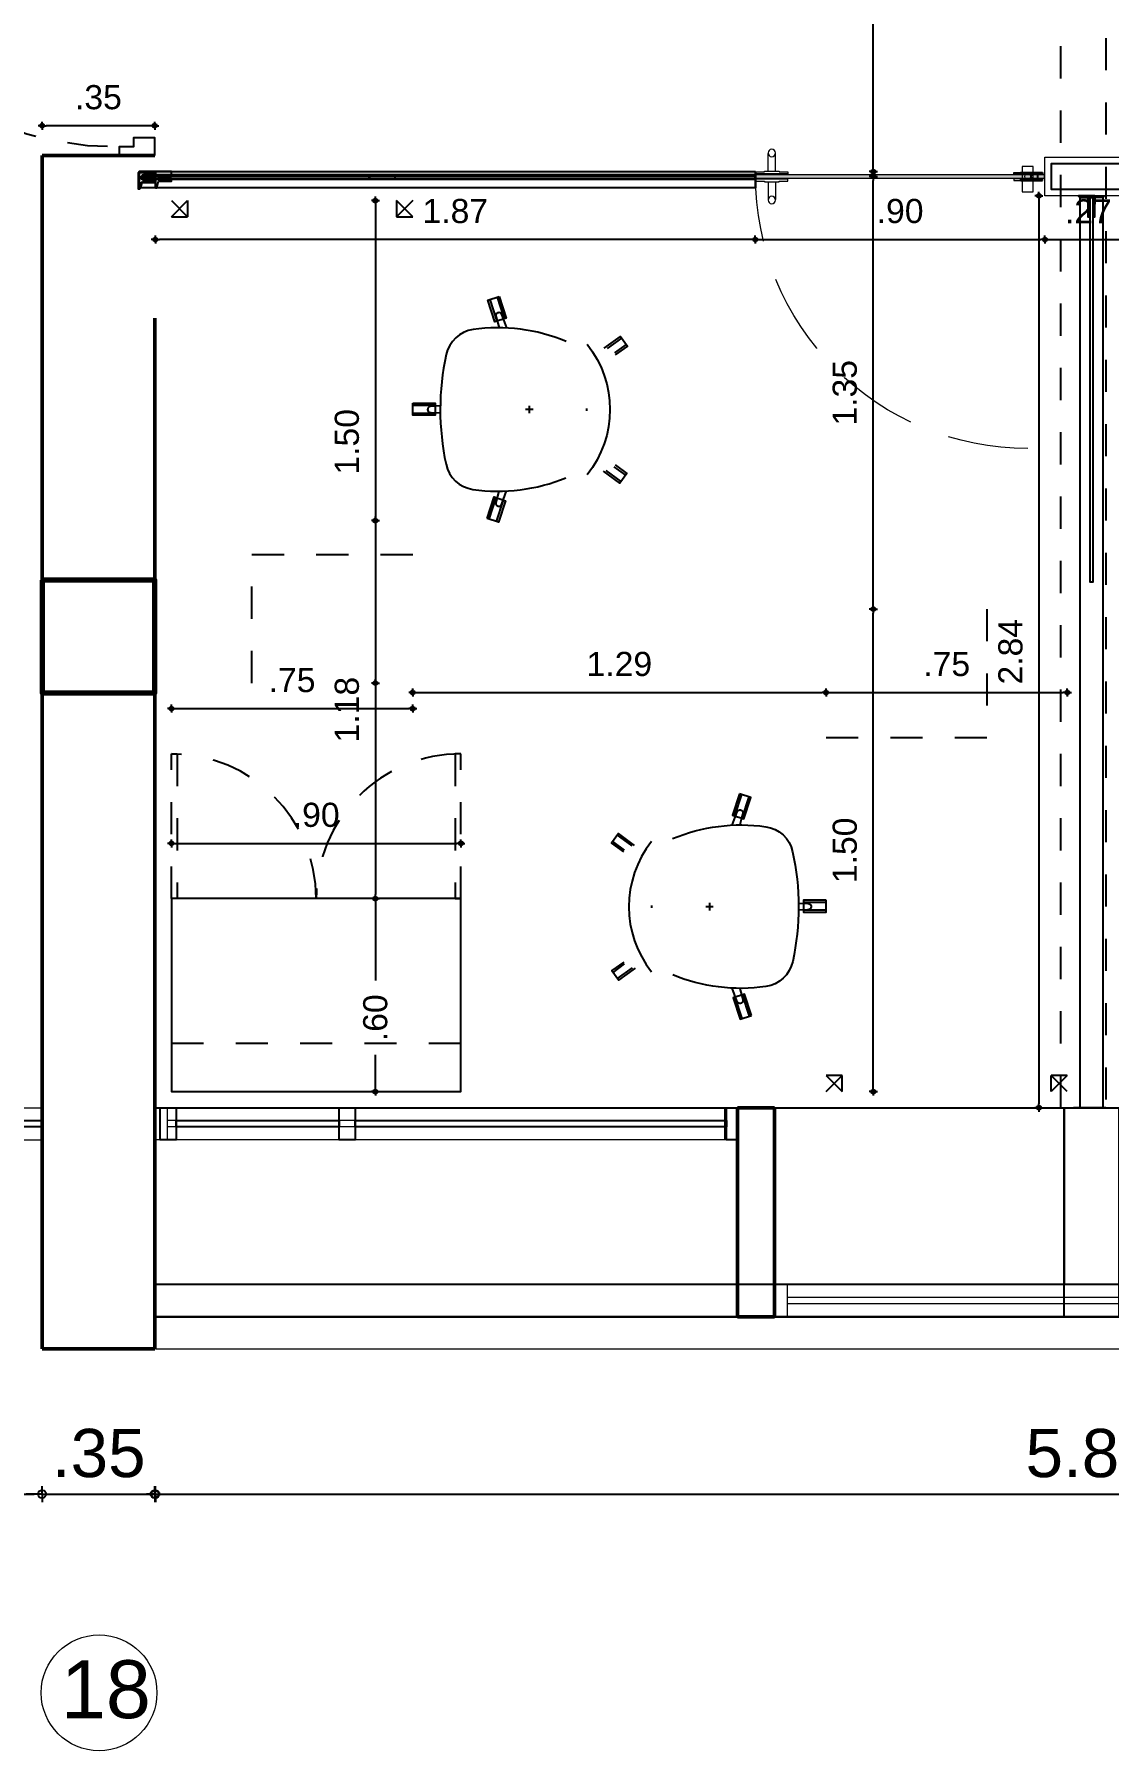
# Model space of a CAD drawing. Header units: millimetres. Extents: x -38 to 179, y -2 to 69.
# Drawn here: x 18.97 to 22.31, y 12.65 to 17.98 of the extents above; entities that cross this region are included whole.
import ezdxf

# ---------------------------------------------------------------- set-up
doc = ezdxf.new("R2010")
doc.units = ezdxf.units.MM
doc.linetypes.add('HIDDEN', pattern=[0.375, 0.25, -0.125])
doc.linetypes.add('HIDDEN2', pattern=[0.1875, 0.125, -0.0625])
doc.layers.get('0').update_dxf_attribs({"color": 255})
for name, color, linetype in [('0.00', 8, 'Continuous'), ('0.05', 6, 'Continuous'), ('A_MOBILIARIO', 6, 'Continuous'), ('D_2o PLANO', 131, 'Continuous'), ('D_4o PLANO', 211, 'Continuous'), ('X_COTAS100', 6, 'Continuous'), ('X_COTAS50', 6, 'Continuous')]:
    doc.layers.add(name, color=color, linetype=linetype)
for name, color, linetype, lineweight in [('0.20', 3, 'Continuous', 20), ('02 AZUL', 5, 'Continuous', 5), ('05 MAGENTA', 6, 'Continuous', 30), ('06 ROJO', 1, 'Continuous', 50), ('09 LETRA  EJES', 1, 'Continuous', 50), ('10 CIRCULO EJES', 5, 'Continuous', 15), ('12 COLUMNAS', 4, 'Continuous', 70), ('14 ANTEPECHO', 3, 'Continuous', 15), ('15 DIVISIONES LIVS', 3, 'Continuous', 15), ('A_MUEBLES FIJOS', 6, 'Continuous', 5)]:
    doc.layers.add(name, color=color, linetype=linetype, lineweight=lineweight)
doc.styles.get("Standard").update_dxf_attribs({"font": 'arial.ttf'})
doc.styles.add('UNAL PLANEACION', font='arial.ttf')
doc.dimstyles.new('COTAS 100', dxfattribs={"dimscale": 100, "dimtxt": 0.0015, "dimasz": 0.00025, "dimexe": 0, "dimexo": 0.00025, "dimgap": 0.0005, "dimtad": 1, "dimzin": 4, "dimdsep": 46, "dimtxsty": 'UNAL PLANEACION', "dimblk": 'DIMBLK', "dimcen": 1, "dimse1": 1, "dimse2": 1, "dimclrd": 8, "dimclre": 8, "dimclrt": 256, "dimadec": 0, "dimazin": 1, "dimtfac": 1, "dimtix": 1, "dimtmove": 2, "dimatfit": 0, "dimldrblk": 'INDICE', "dimfxl": 1, "dimtolj": 1, "dimtzin": 0, "dimarcsym": 0})
doc.dimstyles.new('COTAS 50', dxfattribs={"dimscale": 50, "dimtxt": 0.0015, "dimasz": 0.00025, "dimexe": 0, "dimexo": 0.00025, "dimgap": 0.001, "dimtad": 1, "dimzin": 4, "dimdsep": 46, "dimtxsty": 'UNAL PLANEACION', "dimblk": 'DIMBLK', "dimcen": 1, "dimse1": 1, "dimse2": 1, "dimclrd": 8, "dimclre": 8, "dimclrt": 256, "dimadec": 0, "dimazin": 1, "dimtfac": 1, "dimtix": 1, "dimtmove": 2, "dimatfit": 0, "dimldrblk": 'INDICE', "dimfxl": 1, "dimtolj": 1, "dimtzin": 0, "dimarcsym": 0})

# ---------------------------------------------------------------- blocks, each defined once
blk = doc.blocks.new('DIMBLK')
for q in [(-1, 0), (0, 1), (1, 0), (0, -1)]:
    blk.add_line((0, 0), q)
blk.add_circle((0, 0), 0.5)
blk = doc.blocks.new('*D75')
at = {"layer": 'Defpoints', "color": 0, "transparency": 16777216}
for p in [(19.3404, 14.1016), (25.1624, 14.1016), (25.1624, 13.4463)]:
    blk.add_point(p, dxfattribs=at)
at = {"layer": 'X_COTAS100', "color": 8, "lineweight": -2, "transparency": 16777216}
blk.add_line((19.3654, 13.4463), (25.1374, 13.4463), dxfattribs=at)
at = {"layer": 'X_COTAS100', "color": 8, "lineweight": -2, "transparency": 16777216, "xscale": 0.025, "yscale": 0.025, "zscale": 0.025, "rotation": 180}
blk.add_blockref('DIMBLK', (19.3404, 13.4463), dxfattribs=at)
at = {"layer": 'X_COTAS100', "color": 8, "lineweight": -2, "transparency": 16777216, "xscale": 0.025, "yscale": 0.025, "zscale": 0.025}
blk.add_blockref('DIMBLK', (25.1624, 13.4463), dxfattribs=at)
at = {"layer": 'X_COTAS100', "transparency": 16777216, "insert": (22.2514, 13.5729), "char_height": 0.15, "attachment_point": 5, "style": 'UNAL PLANEACION'}
blk.add_mtext('\\A1;5.82', dxfattribs=at)
blk = doc.blocks.new('INDICE')
blk.add_line((-0.17, 0), (-1.17, 0))
blk.add_lwpolyline([(-0.52, 0.87), (-0.38, 0.93), (0, 0), (-0.38, -0.93), (-0.52, -0.87), (-0.17, 0)], close=True)
blk = doc.blocks.new('*D78')
at = {"layer": 'Defpoints', "color": 0, "transparency": 16777216}
for p in [(16.1584, 14.6475), (18.9904, 14.1016), (18.9904, 13.4463)]:
    blk.add_point(p, dxfattribs=at)
at = {"layer": 'X_COTAS100', "color": 8, "lineweight": -2, "transparency": 16777216}
blk.add_line((16.1834, 13.4463), (18.9654, 13.4463), dxfattribs=at)
at = {"layer": 'X_COTAS100', "color": 8, "lineweight": -2, "transparency": 16777216, "xscale": 0.025, "yscale": 0.025, "zscale": 0.025, "rotation": 180}
blk.add_blockref('DIMBLK', (16.1584, 13.4463), dxfattribs=at)
at = {"layer": 'X_COTAS100', "color": 8, "lineweight": -2, "transparency": 16777216, "xscale": 0.025, "yscale": 0.025, "zscale": 0.025}
blk.add_blockref('DIMBLK', (18.9904, 13.4463), dxfattribs=at)
at = {"layer": 'X_COTAS100', "transparency": 16777216, "insert": (17.5744, 13.573), "char_height": 0.15, "attachment_point": 5, "style": 'UNAL PLANEACION'}
blk.add_mtext('\\A1;2.83', dxfattribs=at)
blk = doc.blocks.new('*D79')
at = {"layer": 'Defpoints', "color": 0, "transparency": 16777216}
for p in [(18.9904, 13.8975), (19.3424, 13.8975), (19.3424, 13.4463)]:
    blk.add_point(p, dxfattribs=at)
at = {"layer": 'X_COTAS100', "color": 8, "lineweight": -2, "transparency": 16777216}
for p, q in [((18.9654, 13.4463), (18.9404, 13.4463)), ((18.9904, 13.4463), (19.3424, 13.4463)), ((19.3674, 13.4463), (19.3924, 13.4463))]:
    blk.add_line(p, q, dxfattribs=at)
at = {"layer": 'X_COTAS100', "color": 8, "lineweight": -2, "transparency": 16777216, "xscale": 0.025, "yscale": 0.025, "zscale": 0.025}
blk.add_blockref('DIMBLK', (18.9904, 13.4463), dxfattribs=at)
at = {"layer": 'X_COTAS100', "color": 8, "lineweight": -2, "transparency": 16777216, "xscale": 0.025, "yscale": 0.025, "zscale": 0.025, "rotation": 180}
blk.add_blockref('DIMBLK', (19.3424, 13.4463), dxfattribs=at)
at = {"layer": 'X_COTAS100', "transparency": 16777216, "insert": (19.1664, 13.573), "char_height": 0.15, "attachment_point": 5, "style": 'UNAL PLANEACION'}
blk.add_mtext('\\A1;.35', dxfattribs=at)
blk = doc.blocks.new('*D126')
at = {"layer": 'Defpoints', "color": 0, "transparency": 16777216}
for p in [(18.9904, 17.7002), (18.9904, 17.6075), (19.3404, 17.6075)]:
    blk.add_point(p, dxfattribs=at)
at = {"layer": 'X_COTAS50', "color": 8, "lineweight": -2, "transparency": 16777216}
blk.add_line((19.3279, 17.7002), (19.0029, 17.7002), dxfattribs=at)
at = {"layer": 'X_COTAS50', "color": 8, "lineweight": -2, "transparency": 16777216, "xscale": 0.0125, "yscale": 0.0125, "zscale": 0.0125, "rotation": 180}
blk.add_blockref('DIMBLK', (18.9904, 17.7002), dxfattribs=at)
at = {"layer": 'X_COTAS50', "color": 8, "lineweight": -2, "transparency": 16777216, "xscale": 0.0125, "yscale": 0.0125, "zscale": 0.0125}
blk.add_blockref('DIMBLK', (19.3404, 17.7002), dxfattribs=at)
at = {"layer": 'X_COTAS50', "transparency": 16777216, "insert": (19.1654, 17.7885), "char_height": 0.075, "attachment_point": 5, "style": 'UNAL PLANEACION'}
blk.add_mtext('\\A1;.35', dxfattribs=at)
blk = doc.blocks.new('MB-ET-150x75')
at = {"layer": 'A_MOBILIARIO', "color": 9, "linetype": 'HIDDEN2', "ltscale": 0.1, "true_color": 0xc7c8ca}
for points in [[(1.45, 0.75), (1.45, 0.7)], [(1.5, 0.75), (1.45, 0.7)], [(1.45, 0.75), (1.5, 0.7)], [(1.5, 0.7), (1.45, 0.7)], [(1.45, 0.05), (1.45, 0)], [(1.5, 0.05), (1.45, 0.05)], [(1.5, 0), (1.45, 0.05)], [(1.45, 0), (1.5, 0.05)]]:
    blk.add_lwpolyline(points, dxfattribs=at)
at = {"layer": 'A_MOBILIARIO', "color": 252, "linetype": 'HIDDEN2', "ltscale": 0.25}
blk.add_lwpolyline([(0, 0.5), (0.4, 0.5), (0.4, 0)], dxfattribs=at)
blk = doc.blocks.new('MB-SO-PM')
at = {"layer": 'A_MOBILIARIO', "color": 252, "ltscale": 0.1}
for points in [[(-0.1721, 0.2665), (-0.199, 0.3035), (-0.229, 0.2816), (-0.1916, 0.2302)], [(-0.2238, 0.2854), (-0.1902, 0.2392)], [(-0.2042, 0.2997), (-0.1782, 0.2639)], [(0.1905, 0.2326), (0.2271, 0.283), (0.1971, 0.3049), (0.1699, 0.2674)], [(0.2023, 0.3011), (0.176, 0.2649)], [(0.2219, 0.2868), (0.1892, 0.2417)], [(-0.3481, -0.1016), (-0.2815, -0.0799)], [(-0.3406, -0.1247), (-0.274, -0.103)], [(0.3414, -0.1224), (0.2748, -0.1008)], [(0.3488, -0.0994), (0.2822, -0.0778)], [(-0.0109, -0.3625), (-0.011, -0.2925)], [(0.0133, -0.3625), (0.0133, -0.2925)]]:
    blk.add_lwpolyline(points, dxfattribs=at)
at = {"layer": 'A_MOBILIARIO'}
for points in [[(-0.0041, 0.1789, -0.001549), (0.0035, 0.1789, -0.001549)], [(0.2116, 0.1144, -0.134915), (0.2486, -0.1748, -0.313815), (0.1708, -0.2585, -0.106624), (-0.1704, -0.2589, -0.313815), (-0.2484, -0.1754, -0.134915), (-0.2121, 0.1139)]]:
    blk.add_lwpolyline(points, format="xyb", dxfattribs=at)
for points in [[(0.0115, 0), (-0.0115, 0)], [(0, 0.0115), (0, -0.0115)]]:
    blk.add_lwpolyline(points, dxfattribs=at)
at = {"layer": 'A_MOBILIARIO', "color": 252, "ltscale": 0.1}
for points in [[(-0.3386, -0.1308), (-0.272, -0.1091), (-0.2835, -0.0738), (-0.3501, -0.0955)], [(0.3508, -0.0932), (0.2842, -0.0716), (0.2728, -0.1069), (0.3394, -0.1285)], [(0.0198, -0.3625), (0.0197, -0.2925), (-0.0174, -0.2925), (-0.0174, -0.3625)]]:
    blk.add_lwpolyline(points, close=True, dxfattribs=at)
for points in [[(-0.254, -0.0943), (-0.289, -0.1039, -1.057066), (-0.293, -0.0853), (-0.2534, -0.0704)], [(0.2534, -0.0702), (0.2949, -0.0858, -1.057066), (0.2872, -0.1032), (0.254, -0.0941)], [(0.0109, -0.2768), (0.0096, -0.3069, -1.057066), (-0.0095, -0.305), (-0.0107, -0.2768)]]:
    blk.add_lwpolyline(points, format="xyb", dxfattribs=at)
blk.add_arc((0, -0.0762), 0.3267, 51.6831, 128.4484, dxfattribs=at)
blk = doc.blocks.new('*U12')
at = {"layer": 'A_MOBILIARIO'}
blk.add_lwpolyline([(0, 0), (0.9, 0), (0.9, 0.6), (0, 0.6)], close=True, dxfattribs=at)
at = {"layer": 'A_MOBILIARIO', "linetype": 'HIDDEN', "ltscale": 0.1}
blk.add_lwpolyline([(0, 0.45), (0.9, 0.45)], dxfattribs=at)
at = {"layer": 'A_MOBILIARIO', "color": 252, "linetype": 'HIDDEN', "ltscale": 0.1}
for points in [[(0, 0), (0, -0.45), (0.018, -0.45), (0.018, 0)], [(0.9, 0), (0.9, -0.45), (0.882, -0.45), (0.882, 0)]]:
    blk.add_lwpolyline(points, close=True, dxfattribs=at)
at = {"layer": 'A_MOBILIARIO', "color": 252, "linetype": 'HIDDEN2'}
for centre, start, end in [((0, 0), 270, 0), ((0.9, 0), 180, 270)]:
    blk.add_arc(centre, 0.45, start, end, dxfattribs=at)
blk = doc.blocks.new('*D99')
at = {"layer": 'Defpoints', "color": 0, "transparency": 16777216}
for p in [(20.1424, 17.4675), (20.0264, 15.9675), (20.1424, 15.9675)]:
    blk.add_point(p, dxfattribs=at)
at = {"layer": 'X_COTAS50', "color": 8, "lineweight": -2, "transparency": 16777216}
blk.add_line((20.0264, 17.455), (20.0264, 15.98), dxfattribs=at)
at = {"layer": 'X_COTAS50', "color": 8, "lineweight": -2, "transparency": 16777216, "xscale": 0.0125, "yscale": 0.0125, "zscale": 0.0125}
for p, rotation in [((20.0264, 17.4675), 90), ((20.0264, 15.9675), 270)]:
    blk.add_blockref('DIMBLK', p, dxfattribs=dict(at, rotation=rotation))
at = {"layer": 'X_COTAS50', "transparency": 16777216, "insert": (19.9381, 16.7175), "char_height": 0.075, "attachment_point": 5, "rotation": 90, "style": 'UNAL PLANEACION'}
blk.add_mtext('\\A1;1.50', dxfattribs=at)
blk = doc.blocks.new('*D100')
at = {"layer": 'Defpoints', "color": 0, "transparency": 16777216}
for p in [(20.1424, 16.4725), (20.0264, 15.2975), (20.2924, 15.2975)]:
    blk.add_point(p, dxfattribs=at)
at = {"layer": 'X_COTAS50', "color": 8, "lineweight": -2, "transparency": 16777216}
blk.add_line((20.0264, 16.46), (20.0264, 15.31), dxfattribs=at)
at = {"layer": 'X_COTAS50', "color": 8, "lineweight": -2, "transparency": 16777216, "xscale": 0.0125, "yscale": 0.0125, "zscale": 0.0125}
for p, rotation in [((20.0264, 16.4725), 90), ((20.0264, 15.2975), 270)]:
    blk.add_blockref('DIMBLK', p, dxfattribs=dict(at, rotation=rotation))
at = {"layer": 'X_COTAS50', "transparency": 16777216, "insert": (19.9381, 15.885), "char_height": 0.075, "attachment_point": 5, "rotation": 90, "style": 'UNAL PLANEACION'}
blk.add_mtext('\\A1;1.18', dxfattribs=at)
blk = doc.blocks.new('*D101')
at = {"layer": 'Defpoints', "color": 0, "transparency": 16777216}
for p in [(20.2924, 15.2975), (20.0264, 14.6975), (20.2924, 14.6975)]:
    blk.add_point(p, dxfattribs=at)
at = {"layer": 'X_COTAS50', "color": 8, "lineweight": -2, "transparency": 16777216}
for p, q in [((20.0264, 15.285), (20.0264, 15.0427)), ((20.0264, 14.71), (20.0264, 14.8115))]:
    blk.add_line(p, q, dxfattribs=at)
at = {"layer": 'X_COTAS50', "color": 8, "lineweight": -2, "transparency": 16777216, "xscale": 0.0125, "yscale": 0.0125, "zscale": 0.0125}
for p, rotation in [((20.0264, 15.2975), 90), ((20.0264, 14.6975), 270)]:
    blk.add_blockref('DIMBLK', p, dxfattribs=dict(at, rotation=rotation))
at = {"layer": 'X_COTAS50', "transparency": 16777216, "insert": (20.0264, 14.9271), "char_height": 0.075, "attachment_point": 5, "rotation": 90, "style": 'UNAL PLANEACION'}
blk.add_mtext('\\A1;.60', dxfattribs=at)
blk = doc.blocks.new('*D102')
at = {"layer": 'Defpoints', "color": 0, "transparency": 16777216}
for p in [(21.4274, 16.1975), (21.5743, 16.1975), (21.4274, 14.6975)]:
    blk.add_point(p, dxfattribs=at)
at = {"layer": 'X_COTAS50', "color": 8, "lineweight": -2, "transparency": 16777216}
blk.add_line((21.5743, 14.71), (21.5743, 16.185), dxfattribs=at)
at = {"layer": 'X_COTAS50', "color": 8, "lineweight": -2, "transparency": 16777216, "xscale": 0.0125, "yscale": 0.0125, "zscale": 0.0125}
for p, rotation in [((21.5743, 16.1975), 90), ((21.5743, 14.6975), 270)]:
    blk.add_blockref('DIMBLK', p, dxfattribs=dict(at, rotation=rotation))
at = {"layer": 'X_COTAS50', "transparency": 16777216, "insert": (21.486, 15.4475), "char_height": 0.075, "attachment_point": 5, "rotation": 90, "style": 'UNAL PLANEACION'}
blk.add_mtext('\\A1;1.50', dxfattribs=at)
blk = doc.blocks.new('*D103')
at = {"layer": 'Defpoints', "color": 0, "transparency": 16777216}
for p in [(21.2084, 17.5425), (21.5743, 17.5425), (21.4274, 16.1975)]:
    blk.add_point(p, dxfattribs=at)
at = {"layer": 'X_COTAS50', "color": 8, "lineweight": -2, "transparency": 16777216}
blk.add_line((21.5743, 16.21), (21.5743, 17.53), dxfattribs=at)
at = {"layer": 'X_COTAS50', "color": 8, "lineweight": -2, "transparency": 16777216, "xscale": 0.0125, "yscale": 0.0125, "zscale": 0.0125}
for p, rotation in [((21.5743, 17.5425), 90), ((21.5743, 16.1975), 270)]:
    blk.add_blockref('DIMBLK', p, dxfattribs=dict(at, rotation=rotation))
at = {"layer": 'X_COTAS50', "transparency": 16777216, "insert": (21.4859, 16.87), "char_height": 0.075, "attachment_point": 5, "rotation": 90, "style": 'UNAL PLANEACION'}
blk.add_mtext('\\A1;1.35', dxfattribs=at)
blk = doc.blocks.new('*D104')
at = {"layer": 'Defpoints', "color": 0, "transparency": 16777216}
for p in [(21.2575, 20.7725), (21.5743, 20.7725), (21.2074, 17.5575)]:
    blk.add_point(p, dxfattribs=at)
at = {"layer": 'X_COTAS50', "color": 8, "lineweight": -2, "transparency": 16777216}
blk.add_line((21.5743, 17.57), (21.5743, 20.76), dxfattribs=at)
at = {"layer": 'X_COTAS50', "color": 8, "lineweight": -2, "transparency": 16777216, "xscale": 0.0125, "yscale": 0.0125, "zscale": 0.0125}
for p, rotation in [((21.5743, 20.7725), 90), ((21.5743, 17.5575), 270)]:
    blk.add_blockref('DIMBLK', p, dxfattribs=dict(at, rotation=rotation))
at = {"layer": 'X_COTAS50', "transparency": 16777216, "insert": (21.4859, 19.165), "char_height": 0.075, "attachment_point": 5, "rotation": 90, "style": 'UNAL PLANEACION'}
blk.add_mtext('\\A1;3.22', dxfattribs=at)
blk = doc.blocks.new('*D105')
at = {"layer": 'Defpoints', "color": 0, "transparency": 16777216}
for p in [(19.3924, 15.9675), (20.1424, 15.9675), (20.1424, 15.8882)]:
    blk.add_point(p, dxfattribs=at)
at = {"layer": 'X_COTAS50', "color": 8, "lineweight": -2, "transparency": 16777216}
blk.add_line((19.4049, 15.8882), (20.1299, 15.8882), dxfattribs=at)
at = {"layer": 'X_COTAS50', "color": 8, "lineweight": -2, "transparency": 16777216, "xscale": 0.0125, "yscale": 0.0125, "zscale": 0.0125, "rotation": 180}
blk.add_blockref('DIMBLK', (19.3924, 15.8882), dxfattribs=at)
at = {"layer": 'X_COTAS50', "color": 8, "lineweight": -2, "transparency": 16777216, "xscale": 0.0125, "yscale": 0.0125, "zscale": 0.0125}
blk.add_blockref('DIMBLK', (20.1424, 15.8882), dxfattribs=at)
at = {"layer": 'X_COTAS50', "transparency": 16777216, "insert": (19.7674, 15.9764), "char_height": 0.075, "attachment_point": 5, "style": 'UNAL PLANEACION'}
blk.add_mtext('\\A1;.75', dxfattribs=at)
blk = doc.blocks.new('*D106')
at = {"layer": 'Defpoints', "color": 0, "transparency": 16777216}
for p in [(20.1424, 16.0175), (21.4274, 15.9382), (21.4274, 15.7425)]:
    blk.add_point(p, dxfattribs=at)
at = {"layer": 'X_COTAS50', "color": 8, "lineweight": -2, "transparency": 16777216}
blk.add_line((20.1549, 15.9382), (21.4149, 15.9382), dxfattribs=at)
at = {"layer": 'X_COTAS50', "color": 8, "lineweight": -2, "transparency": 16777216, "xscale": 0.0125, "yscale": 0.0125, "zscale": 0.0125, "rotation": 180}
blk.add_blockref('DIMBLK', (20.1424, 15.9382), dxfattribs=at)
at = {"layer": 'X_COTAS50', "color": 8, "lineweight": -2, "transparency": 16777216, "xscale": 0.0125, "yscale": 0.0125, "zscale": 0.0125}
blk.add_blockref('DIMBLK', (21.4274, 15.9382), dxfattribs=at)
at = {"layer": 'X_COTAS50', "transparency": 16777216, "insert": (20.7849, 16.0265), "char_height": 0.075, "attachment_point": 5, "style": 'UNAL PLANEACION'}
blk.add_mtext('\\A1;1.29', dxfattribs=at)
blk = doc.blocks.new('*D107')
at = {"layer": 'Defpoints', "color": 0, "transparency": 16777216}
for p in [(22.1774, 15.9382), (21.4274, 15.7425), (22.1774, 15.7425)]:
    blk.add_point(p, dxfattribs=at)
at = {"layer": 'X_COTAS50', "color": 8, "lineweight": -2, "transparency": 16777216}
blk.add_line((21.4399, 15.9382), (22.1649, 15.9382), dxfattribs=at)
at = {"layer": 'X_COTAS50', "color": 8, "lineweight": -2, "transparency": 16777216, "xscale": 0.0125, "yscale": 0.0125, "zscale": 0.0125, "rotation": 180}
blk.add_blockref('DIMBLK', (21.4274, 15.9382), dxfattribs=at)
at = {"layer": 'X_COTAS50', "color": 8, "lineweight": -2, "transparency": 16777216, "xscale": 0.0125, "yscale": 0.0125, "zscale": 0.0125}
blk.add_blockref('DIMBLK', (22.1774, 15.9382), dxfattribs=at)
at = {"layer": 'X_COTAS50', "transparency": 16777216, "insert": (21.8024, 16.0264), "char_height": 0.075, "attachment_point": 5, "style": 'UNAL PLANEACION'}
blk.add_mtext('\\A1;.75', dxfattribs=at)
blk = doc.blocks.new('*D108')
at = {"layer": 'Defpoints', "color": 0, "transparency": 16777216}
for p in [(20.2924, 15.4692), (19.3924, 15.2975), (20.2924, 15.2975)]:
    blk.add_point(p, dxfattribs=at)
at = {"layer": 'X_COTAS50', "color": 8, "lineweight": -2, "transparency": 16777216}
blk.add_line((19.4049, 15.4692), (20.2799, 15.4692), dxfattribs=at)
at = {"layer": 'X_COTAS50', "color": 8, "lineweight": -2, "transparency": 16777216, "xscale": 0.0125, "yscale": 0.0125, "zscale": 0.0125, "rotation": 180}
blk.add_blockref('DIMBLK', (19.3924, 15.4692), dxfattribs=at)
at = {"layer": 'X_COTAS50', "color": 8, "lineweight": -2, "transparency": 16777216, "xscale": 0.0125, "yscale": 0.0125, "zscale": 0.0125}
blk.add_blockref('DIMBLK', (20.2924, 15.4692), dxfattribs=at)
at = {"layer": 'X_COTAS50', "transparency": 16777216, "insert": (19.8424, 15.5575), "char_height": 0.075, "attachment_point": 5, "style": 'UNAL PLANEACION'}
blk.add_mtext('\\A1;.90', dxfattribs=at)
blk = doc.blocks.new('*D111')
at = {"layer": 'Defpoints', "color": 0, "transparency": 16777216}
for p in [(19.3424, 17.5675), (21.2074, 17.5575), (19.3424, 17.3464)]:
    blk.add_point(p, dxfattribs=at)
at = {"layer": 'X_COTAS50', "color": 8, "lineweight": -2, "transparency": 16777216}
blk.add_line((21.1949, 17.3464), (19.3549, 17.3464), dxfattribs=at)
at = {"layer": 'X_COTAS50', "color": 8, "lineweight": -2, "transparency": 16777216, "xscale": 0.0125, "yscale": 0.0125, "zscale": 0.0125, "rotation": 180}
blk.add_blockref('DIMBLK', (19.3424, 17.3464), dxfattribs=at)
at = {"layer": 'X_COTAS50', "color": 8, "lineweight": -2, "transparency": 16777216, "xscale": 0.0125, "yscale": 0.0125, "zscale": 0.0125}
blk.add_blockref('DIMBLK', (21.2074, 17.3464), dxfattribs=at)
at = {"layer": 'X_COTAS50', "transparency": 16777216, "insert": (20.2749, 17.4347), "char_height": 0.075, "attachment_point": 5, "style": 'UNAL PLANEACION'}
blk.add_mtext('\\A1;1.87', dxfattribs=at)
blk = doc.blocks.new('*D112')
at = {"layer": 'Defpoints', "color": 0, "transparency": 16777216}
for p in [(22.1079, 17.4825), (22.0892, 14.6475), (22.2524, 14.6475)]:
    blk.add_point(p, dxfattribs=at)
at = {"layer": 'X_COTAS50', "color": 8, "lineweight": -2, "transparency": 16777216}
blk.add_line((22.0892, 17.47), (22.0892, 14.66), dxfattribs=at)
at = {"layer": 'X_COTAS50', "color": 8, "lineweight": -2, "transparency": 16777216, "xscale": 0.0125, "yscale": 0.0125, "zscale": 0.0125}
for p, rotation in [((22.0892, 17.4825), 90), ((22.0892, 14.6475), 270)]:
    blk.add_blockref('DIMBLK', p, dxfattribs=dict(at, rotation=rotation))
at = {"layer": 'X_COTAS50', "transparency": 16777216, "insert": (22.0009, 16.065), "char_height": 0.075, "attachment_point": 5, "rotation": 90, "style": 'UNAL PLANEACION'}
blk.add_mtext('\\A1;2.84', dxfattribs=at)
blk = doc.blocks.new('*D113')
at = {"layer": 'Defpoints', "color": 0, "transparency": 16777216}
for p in [(22.1079, 17.5675), (22.3774, 17.5675), (22.3774, 17.3464)]:
    blk.add_point(p, dxfattribs=at)
at = {"layer": 'X_COTAS50', "color": 8, "lineweight": -2, "transparency": 16777216}
blk.add_line((22.1204, 17.3464), (22.3649, 17.3464), dxfattribs=at)
at = {"layer": 'X_COTAS50', "color": 8, "lineweight": -2, "transparency": 16777216, "xscale": 0.0125, "yscale": 0.0125, "zscale": 0.0125, "rotation": 180}
blk.add_blockref('DIMBLK', (22.1079, 17.3464), dxfattribs=at)
at = {"layer": 'X_COTAS50', "color": 8, "lineweight": -2, "transparency": 16777216, "xscale": 0.0125, "yscale": 0.0125, "zscale": 0.0125}
blk.add_blockref('DIMBLK', (22.3774, 17.3464), dxfattribs=at)
at = {"layer": 'X_COTAS50', "transparency": 16777216, "insert": (22.2426, 17.434), "char_height": 0.075, "attachment_point": 5, "style": 'UNAL PLANEACION'}
blk.add_mtext('\\A1;.27', dxfattribs=at)
blk = doc.blocks.new('*D114')
at = {"layer": 'Defpoints', "color": 0, "transparency": 16777216}
for p in [(22.1079, 17.6025), (21.2074, 17.5075), (22.1079, 17.3464)]:
    blk.add_point(p, dxfattribs=at)
at = {"layer": 'X_COTAS50', "color": 8, "lineweight": -2, "transparency": 16777216}
blk.add_line((21.2199, 17.3464), (22.0954, 17.3464), dxfattribs=at)
at = {"layer": 'X_COTAS50', "color": 8, "lineweight": -2, "transparency": 16777216, "xscale": 0.0125, "yscale": 0.0125, "zscale": 0.0125, "rotation": 180}
blk.add_blockref('DIMBLK', (21.2074, 17.3464), dxfattribs=at)
at = {"layer": 'X_COTAS50', "color": 8, "lineweight": -2, "transparency": 16777216, "xscale": 0.0125, "yscale": 0.0125, "zscale": 0.0125}
blk.add_blockref('DIMBLK', (22.1079, 17.3464), dxfattribs=at)
at = {"layer": 'X_COTAS50', "transparency": 16777216, "insert": (21.6576, 17.4347), "char_height": 0.075, "attachment_point": 5, "style": 'UNAL PLANEACION'}
blk.add_mtext('\\A1;.90', dxfattribs=at)
blk = doc.blocks.new('PUERTA VIDRIO BISAGRA PIVOTANTE SIN POZO')
at = {"true_color": 0xc7c8ca, "transparency": 33554687}
h = blk.add_hatch(color=9, dxfattribs=at)
h.dxf.hatch_style = 1
h.paths.add_polyline_path([(98304.5111, 103158.2518), (98304.5111, 103157.3577), (98304.5123, 103157.3565), (98304.5214, 103157.3565), (98304.5225, 103157.3577), (98304.5225, 103158.2518), (98304.5214, 103158.253), (98304.5123, 103158.253)])
at = {"color": 136, "linetype": 'ByBlock'}
for p, q in [((98304.5043, 103158.2273), (98304.5048, 103158.2279)), ((98304.5043, 103158.2273), (98304.5048, 103158.2279)), ((98304.5043, 103158.1601), (98304.5043, 103158.2273)), ((98304.5043, 103158.1601), (98304.5043, 103158.2273)), ((98304.5048, 103158.2279), (98304.51, 103158.2279)), ((98304.5048, 103158.2279), (98304.51, 103158.2279)), ((98304.51, 103158.2279), (98304.51, 103158.1595)), ((98304.51, 103158.2279), (98304.51, 103158.1595)), ((98304.5111, 103158.2256), (98304.51, 103158.2256)), ((98304.5237, 103158.2256), (98304.5225, 103158.2256)), ((98304.5225, 103158.2256), (98304.5237, 103158.2256)), ((98304.5288, 103158.2279), (98304.5237, 103158.2279)), ((98304.5237, 103158.2279), (98304.5237, 103158.1595)), ((98304.5288, 103158.2279), (98304.5237, 103158.2279)), ((98304.5237, 103158.2279), (98304.5237, 103158.1595)), ((98304.5294, 103158.2273), (98304.5288, 103158.2279)), ((98304.5294, 103158.2273), (98304.5288, 103158.2279)), ((98304.5294, 103158.1601), (98304.5294, 103158.2273)), ((98304.5294, 103158.1601), (98304.5294, 103158.2273)), ((98304.5048, 103158.1595), (98304.5043, 103158.1601)), ((98304.5048, 103158.1595), (98304.5043, 103158.1601)), ((98304.51, 103158.1595), (98304.5048, 103158.1595)), ((98304.51, 103158.1595), (98304.5048, 103158.1595)), ((98304.5111, 103158.1618), (98304.51, 103158.1618)), ((98304.5237, 103158.1618), (98304.5225, 103158.1618)), ((98304.5225, 103158.1618), (98304.5237, 103158.1618)), ((98304.5237, 103158.1595), (98304.5288, 103158.1595)), ((98304.5237, 103158.1595), (98304.5288, 103158.1595)), ((98304.5288, 103158.1595), (98304.5294, 103158.1601)), ((98304.5288, 103158.1595), (98304.5294, 103158.1601))]:
    blk.add_line(p, q, dxfattribs=at)
at = {"color": 0, "linetype": 'ByBlock'}
for points in [[(98304.5111, 103158.2518), (98304.5111, 103157.3577), (98304.5123, 103157.3565), (98304.5214, 103157.3565), (98304.5225, 103157.3577), (98304.5225, 103158.2518), (98304.5214, 103158.253), (98304.5123, 103158.253)], [(98304.5088, 103157.3567), (98304.5027, 103157.3567), (98304.5027, 103157.3839), (98304.5005, 103157.3839), (98304.5005, 103157.4295), (98304.5027, 103157.4295), (98304.5027, 103157.4567), (98304.5088, 103157.4567), (98304.5088, 103157.3725)], [(98304.5248, 103157.3567), (98304.5309, 103157.3567), (98304.5309, 103157.3839), (98304.5332, 103157.3839), (98304.5332, 103157.4295), (98304.5309, 103157.4295), (98304.5309, 103157.4567), (98304.5248, 103157.4567), (98304.5248, 103157.3725)]]:
    blk.add_lwpolyline(points, close=True, dxfattribs=at)
at = {"color": 136, "linetype": 'ByBlock'}
blk.add_lwpolyline([(98304.5475, 103158.2198), (98304.5474, 103158.1847), (98304.469, 103158.1847), (98304.4691, 103158.2198)], close=True, dxfattribs=at)
at = {"color": 0, "linetype": 'ByBlock'}
for points in [[(98304.5004, 103157.4181), (98304.4449, 103157.4181)], [(98304.5004, 103157.3953), (98304.4455, 103157.3953)], [(98304.5332, 103157.4181), (98304.5887, 103157.4181)], [(98304.5332, 103157.3953), (98304.5882, 103157.3953)]]:
    blk.add_lwpolyline(points, dxfattribs=at)
at = {"color": 136, "linetype": 'ByBlock'}
blk.add_circle((98304.5168, 103158.2023), 0.01, dxfattribs=at)
at = {"color": 0, "linetype": 'ByBlock'}
for centre in [(98304.4437, 103157.4067), (98304.5899, 103157.4067)]:
    blk.add_circle(centre, 0.0115, dxfattribs=at)
at = {"color": 8, "linetype": 'HIDDEN'}
blk.add_arc((98304.5168, 103158.2023), 0.8457, 180, 270.3097, dxfattribs=at)
blk = doc.blocks.new('Perfil divisiones vidrio')
blk.add_lwpolyline([(0.0029, 0.03), (0, 0.0265), (0, 0), (0.05, 0), (0.05, 0.0016), (0.046, 0.005), (0.02, 0.005), (0.02, 0.0265), (0.0171, 0.03), (0.0155, 0.03), (0.0155, 0.005), (0.0045, 0.005), (0.0045, 0.03)], close=True)
blk = doc.blocks.new('*U17')
at = {"layer": '0.00'}
blk.add_lwpolyline([(0.1, 0.02), (0.02, 0.02), (0.02, 0.2495), (0.1, 0.2495)], close=True, dxfattribs=at)
at = {"layer": '0.20'}
blk.add_lwpolyline([(0.12, 0), (0, 0), (0, 0.2695), (0.12, 0.2695)], close=True, dxfattribs=at)
blk = doc.blocks.new('ventana fachada uriel gran')
at = {"color": 3}
for points in [[(-0.055, 0.65), (-0.0053, 0.65), (-0.0053, 0.55), (-0.055, 0.55)], [(0.501, 0.65), (0.551, 0.65), (0.551, 0.55), (0.501, 0.55)], [(1.706, 0.65), (1.74, 0.65), (1.74, 0.55), (1.706, 0.55)], [(-0.0053, 0.61), (0.501, 0.61), (0.501, 0.59), (-0.0053, 0.59)], [(0.551, 0.61), (1.706, 0.61), (1.706, 0.59), (0.551, 0.59)]]:
    blk.add_lwpolyline(points, close=True, dxfattribs=at)
blk = doc.blocks.new('ventanas complet onci')
at = {"elevation": -1.48}
blk.add_lwpolyline([(-12.355, 0.61), (-10.497, 0.61), (-10.497, 0.59), (-12.355, 0.59)], close=True, dxfattribs=at)
at = {"color": 3}
blk.add_blockref('ventana fachada uriel gran', (-10.075, 0, -1.48), dxfattribs=at)

msp = doc.modelspace()

# ---------------------------------------------------------------- linework, layer by layer
at = {"color": 136, "linetype": 'ByBlock'}
for p, q in [((22.0322, 17.5544), (22.0328, 17.555)), ((22.0322, 17.5544), (22.0328, 17.555)), ((22.0322, 17.5544), (22.0328, 17.555)), ((22.0322, 17.5544), (22.0328, 17.555)), ((22.0328, 17.555), (22.1, 17.555)), ((22.0328, 17.555), (22.1, 17.555)), ((22.0328, 17.555), (22.1, 17.555)), ((22.0328, 17.555), (22.1, 17.555)), ((22.1, 17.555), (22.1006, 17.5544)), ((22.1, 17.555), (22.1006, 17.5544)), ((22.1, 17.555), (22.1006, 17.5544)), ((22.1, 17.555), (22.1006, 17.5544)), ((22.0322, 17.5493), (22.0322, 17.5544)), ((22.0322, 17.5493), (22.0322, 17.5544)), ((22.0322, 17.5493), (22.0322, 17.5544)), ((22.0322, 17.5493), (22.0322, 17.5544)), ((22.1006, 17.5493), (22.0322, 17.5493)), ((22.1006, 17.5493), (22.0322, 17.5493)), ((22.1006, 17.5493), (22.0322, 17.5493)), ((22.1006, 17.5493), (22.0322, 17.5493)), ((22.1006, 17.5356), (22.0322, 17.5356)), ((22.0322, 17.5356), (22.0322, 17.5305)), ((22.1006, 17.5356), (22.0322, 17.5356)), ((22.0322, 17.5356), (22.0322, 17.5305)), ((22.1006, 17.5356), (22.0322, 17.5356)), ((22.0322, 17.5356), (22.0322, 17.5305)), ((22.1006, 17.5356), (22.0322, 17.5356)), ((22.0322, 17.5356), (22.0322, 17.5305)), ((22.0322, 17.5305), (22.0328, 17.5299)), ((22.0322, 17.5305), (22.0328, 17.5299)), ((22.0322, 17.5305), (22.0328, 17.5299)), ((22.0322, 17.5305), (22.0328, 17.5299)), ((22.0328, 17.5299), (22.1, 17.5299)), ((22.0328, 17.5299), (22.1, 17.5299)), ((22.0328, 17.5299), (22.1, 17.5299)), ((22.0328, 17.5299), (22.1, 17.5299)), ((22.0345, 17.5482), (22.0345, 17.5493)), ((22.0345, 17.5482), (22.0345, 17.5493)), ((22.0345, 17.5356), (22.0345, 17.5368)), ((22.0345, 17.5368), (22.0345, 17.5356)), ((22.0345, 17.5356), (22.0345, 17.5368)), ((22.0345, 17.5368), (22.0345, 17.5356)), ((22.0983, 17.5482), (22.0983, 17.5493)), ((22.0983, 17.5482), (22.0983, 17.5493)), ((22.0983, 17.5356), (22.0983, 17.5368)), ((22.0983, 17.5368), (22.0983, 17.5356)), ((22.0983, 17.5356), (22.0983, 17.5368)), ((22.0983, 17.5368), (22.0983, 17.5356)), ((22.1, 17.5299), (22.1006, 17.5305)), ((22.1, 17.5299), (22.1006, 17.5305)), ((22.1, 17.5299), (22.1006, 17.5305)), ((22.1, 17.5299), (22.1006, 17.5305)), ((22.1006, 17.5544), (22.1006, 17.5493)), ((22.1006, 17.5544), (22.1006, 17.5493)), ((22.1006, 17.5544), (22.1006, 17.5493)), ((22.1006, 17.5544), (22.1006, 17.5493)), ((22.1006, 17.5305), (22.1006, 17.5356)), ((22.1006, 17.5305), (22.1006, 17.5356)), ((22.1006, 17.5305), (22.1006, 17.5356)), ((22.1006, 17.5305), (22.1006, 17.5356))]:
    msp.add_line(p, q, dxfattribs=at)
at = {"color": 252, "linetype": 'HIDDEN2', "ltscale": 0.5}
msp.add_lwpolyline([(22.1568, 19.7725), (22.2969, 19.7725), (22.2969, 14.6475), (22.1568, 14.6475)], close=True, dxfattribs=at)
msp.add_lwpolyline([(19.3404, 17.6075), (19.3404, 17.6627), (19.2741, 17.6627), (19.2741, 17.6351), (19.2298, 17.6351), (19.2298, 17.6075)])
for points in [[(25.1624, 13.9975), (19.3424, 13.9975), (19.3424, 14.6475), (25.1624, 14.6475)], [(21.1524, 13.9975), (21.2674, 13.9975), (21.2674, 14.6475), (21.1524, 14.6475)], [(22.1674, 14.6475), (22.3374, 14.6475), (22.3374, 13.9975), (22.1674, 13.9975)], [(19.3404, 13.9975), (25.1624, 13.9975), (25.1624, 14.0975), (19.3404, 14.0975)]]:
    msp.add_lwpolyline(points, close=True)
msp.add_polyline3d([(18.9904, 13.9975, 0), (18.9904, 13.9975, 0.82), (18.9904, 13.8975, 0.82)])
at = {"color": 136, "linetype": 'ByBlock'}
msp.add_circle((22.075, 17.5425), 0.01, dxfattribs=at)
msp.add_circle((22.075, 17.5425), 0.01, dxfattribs=at)
at = {"color": 252, "linetype": 'HIDDEN', "ltscale": 0.5}
msp.add_arc((19.2219, 18.6234), 0.9883, 182.8151, 270.458, dxfattribs=at)
at = {"layer": '0.05', "color": 150}
for points in [[(21.2079, 17.5575), (21.2079, 17.5075), (19.2924, 17.5075), (19.2924, 17.5575)], [(19.3424, 17.5575), (19.2924, 17.5575), (19.2924, 17.5075), (19.2974, 17.5075), (19.3024, 17.5275), (19.3424, 17.5275), (19.3424, 17.5375), (19.3024, 17.5375), (19.3024, 17.5475), (19.3424, 17.5475)], [(21.2074, 17.5575), (21.2074, 17.5075), (19.3424, 17.5075), (19.3424, 17.5575)], [(19.3924, 17.5575), (19.3424, 17.5575), (19.3424, 17.5075), (19.3474, 17.5075), (19.3524, 17.5275), (19.3924, 17.5275), (19.3924, 17.5375), (19.3524, 17.5375), (19.3524, 17.5475), (19.3924, 17.5475)], [(19.3394, 17.5538), (19.2894, 17.5538), (19.2894, 17.5038), (19.2944, 17.5038), (19.2994, 17.5238), (19.3394, 17.5238), (19.3394, 17.5338), (19.2994, 17.5338), (19.2994, 17.5438), (19.3394, 17.5438)], [(22.2874, 14.6475), (22.2174, 14.6475), (22.2174, 17.4825), (22.2874, 17.4825)]]:
    msp.add_lwpolyline(points, close=True, dxfattribs=at)
at = {"layer": '0.05', "color": 6}
for points in [[(19.3038, 17.5338), (20.0879, 17.5338), (20.0879, 17.5438), (19.3038, 17.5438), (19.3038, 17.5338)], [(19.3385, 17.5375), (20.0079, 17.5375), (20.0079, 17.5475), (19.3059, 17.5475), (19.3059, 17.5375)], [(19.3924, 17.5375), (20.0074, 17.5375), (20.0074, 17.5475), (19.3524, 17.5475), (19.3524, 17.5375)], [(20.0074, 17.5375), (21.2074, 17.5375), (21.2074, 17.5475), (20.0074, 17.5475), (20.0074, 17.5375)], [(20.0079, 17.5375), (21.2079, 17.5375), (21.2079, 17.5475), (20.0079, 17.5475), (20.0079, 17.5375)], [(20.0079, 17.5338), (21.2079, 17.5338), (21.2079, 17.5438), (20.0079, 17.5438), (20.0079, 17.5338)]]:
    msp.add_lwpolyline(points, dxfattribs=at)
msp.add_lwpolyline([(22.2474, 17.4825), (22.2474, 16.2825), (22.2574, 16.2825), (22.2574, 17.4825)], close=True, dxfattribs=at)
at = {"layer": '02 AZUL'}
for p, q in [((19.3804, 14.5475), (19.3804, 14.6475)), ((21.1124, 14.6075), (19.3824, 14.6075)), ((21.1124, 14.5875), (19.3824, 14.5875)), ((21.3074, 13.9975), (21.3074, 14.0975)), ((23.1974, 14.0575), (21.3074, 14.0575)), ((23.1974, 14.0375), (21.3074, 14.0375))]:
    msp.add_line(p, q, dxfattribs=at)
at = {"layer": '02 AZUL', "ltscale": 0.1}
msp.add_lwpolyline([(21.1124, 14.5875), (21.1124, 14.5475), (21.1124, 14.6475)], dxfattribs=at)
at = {"layer": '05 MAGENTA'}
msp.add_line((22.1674, 14.0975), (22.1674, 14.6475), dxfattribs=at)
at = {"layer": '06 ROJO'}
for p, q in [((18.9904, 17.6075), (19.3404, 17.6075)), ((18.9904, 16.2875), (18.9904, 17.6075)), ((19.3404, 15.7825), (19.3404, 17.1025)), ((18.9904, 13.8975), (18.9904, 15.9375)), ((19.3404, 13.8975), (19.3404, 15.9375)), ((21.1524, 13.9975), (21.1524, 14.6475)), ((21.1524, 14.6475), (21.2674, 14.6475)), ((21.2674, 13.9975), (21.2674, 14.6475)), ((21.1524, 13.9975), (21.2674, 13.9975)), ((18.9904, 13.8975), (19.3404, 13.8975))]:
    msp.add_line(p, q, dxfattribs=at)
at = {"layer": '10 CIRCULO EJES'}
msp.add_circle((19.1674, 12.8286), 0.18, dxfattribs=at)
at = {"layer": '12 COLUMNAS'}
msp.add_lwpolyline([(18.9904, 16.2875), (18.9904, 15.9375), (19.3404, 15.9375), (19.3404, 16.2875)], close=True, dxfattribs=at)
at = {"layer": '14 ANTEPECHO'}
for p, q in [((17.1324, 14.6475), (18.9924, 14.6475)), ((21.1524, 14.6475), (19.3424, 14.6475)), ((17.1324, 14.5475), (18.9924, 14.5475)), ((21.1524, 14.5475), (19.3424, 14.5475)), ((23.2374, 14.0975), (21.2674, 14.0975)), ((23.2374, 13.9975), (21.2674, 13.9975)), ((19.3424, 13.8975), (25.1624, 13.8975))]:
    msp.add_line(p, q, dxfattribs=at)
at = {"layer": '15 DIVISIONES LIVS'}
msp.add_line((21.2524, 14.6475), (23.2524, 14.6475), dxfattribs=at)
at = {"layer": 'D_4o PLANO'}
for points in [[(22.2424, 17.4675), (22.2414, 17.4675), (22.2414, 17.4175), (22.2484, 17.4175), (22.2484, 17.4675), (22.2469, 17.4675)], [(22.2579, 17.4675), (22.2564, 17.4675), (22.2564, 17.4175), (22.2634, 17.4175), (22.2634, 17.4675), (22.2624, 17.4675)]]:
    msp.add_lwpolyline(points, dxfattribs=at)

# ---------------------------------------------------------------- block references
at = {"color": 3}
msp.add_blockref('ventanas complet onci', (29.4874, 13.9975, 2.3), dxfattribs=at)
at = {"layer": '0.20', "rotation": 90}
msp.add_blockref('*U17', (22.3774, 17.4825), dxfattribs=at)
at = {"layer": 'A_MOBILIARIO'}
for name, p, rotation in [('MB-ET-150x75', (20.1424, 15.9675), 90.00000000000001), ('MB-ET-150x75', (21.4274, 16.1975), 270), ('*U12', (20.2924, 15.2975), 180), ('MB-SO-PM', (21.0649, 15.2725), 90.00000000000001)]:
    msp.add_blockref(name, p, dxfattribs=dict(at, rotation=rotation))
at = {"layer": 'A_MOBILIARIO', "xscale": -1, "rotation": 270}
msp.add_blockref('MB-SO-PM', (20.5049, 16.8181), dxfattribs=at)
at = {"layer": 'A_MUEBLES FIJOS', "xscale": -1, "rotation": 270}
msp.add_blockref('PUERTA VIDRIO BISAGRA PIVOTANTE SIN POZO', (-103136.1481, -98286.9744), dxfattribs=at)
at = {"layer": 'D_2o PLANO', "rotation": 180}
msp.add_blockref('Perfil divisiones vidrio', (22.2624, 17.4825), dxfattribs=at)
at = {"layer": 'D_2o PLANO', "xscale": -1, "rotation": 180}
msp.add_blockref('Perfil divisiones vidrio', (22.2424, 17.4825), dxfattribs=at)

# ---------------------------------------------------------------- texts
at = {"layer": '09 LETRA  EJES', "insert": (19.0488, 12.9296), "char_height": 0.18, "width": 0.096169, "attachment_point": 1}
msp.add_mtext('18', dxfattribs=at)

# ---------------------------------------------------------------- dimensions: what is measured, and where the dimension line sits
at = {"layer": 'X_COTAS100'}
for base, p1, p2, picture, middle in [((18.9904, 13.4463), (16.1584, 14.6475), (18.9904, 14.1016), '*D78', (17.5744, 13.573)), ((25.1624, 13.4463), (19.3404, 14.1016), (25.1624, 14.1016), '*D75', (22.2514, 13.5729)), ((19.3424, 13.4463), (18.9904, 13.8975), (19.3424, 13.8975), '*D79', (19.1664, 13.573))]:
    dim = msp.add_linear_dim(base=base, p1=p1, p2=p2, dimstyle='COTAS 100', dxfattribs=at)
    dim.commit()
    dim.dimension.update_dxf_attribs({"geometry": picture, "text_midpoint": middle})
at = {"layer": 'X_COTAS50'}
for base, p1, p2, angle, picture, middle in [((21.5742616929, 20.7724571796), (21.2074049393, 17.5574571796), (21.2574714129, 20.7724571796), 90, '*D104', (21.485943139, 19.1649571796)), ((19.3424049392, 17.3463937911), (21.2074049393, 17.5574571796), (19.3424049392, 17.5674571796), 180, '*D111', (20.2749049392, 17.4346867652)), ((22.1079, 17.3464), (21.2074, 17.5075), (22.1079, 17.6025), 180, '*D114', (21.6576, 17.4347)), ((21.57426169, 17.54245721), (21.42740494, 16.19745718), (21.20843768, 17.54245721), 90, '*D103', (21.48594314, 16.86995719)), ((20.0264, 15.9675), (20.1424, 17.4675), (20.1424, 15.9675), 90, '*D99', (19.9381, 16.7175)), ((22.089172, 14.647457), (22.107862, 17.482458), (22.252405, 14.647457), 90, '*D112', (22.000879, 16.064958)), ((20.0263664047, 15.2974571796), (20.1424049392, 16.4724571796), (20.2924049392, 15.2974571796), 90, '*D100', (19.9380734306, 15.8849571796)), ((21.5743, 16.1975), (21.4274, 14.6975), (21.4274, 16.1975), 90, '*D102', (21.486, 15.4475))]:
    dim = msp.add_linear_dim(base=base, p1=p1, p2=p2, angle=angle, dimstyle='COTAS 50', dxfattribs=at)
    dim.commit()
    dim.dimension.update_dxf_attribs({"geometry": picture, "text_midpoint": middle})
for base, p1, p2, picture, middle in [((18.9904, 17.7002), (19.3404, 17.6075), (18.9904, 17.6075), '*D126', (19.1654, 17.7885)), ((22.3774, 17.3464), (22.1079, 17.5675), (22.3774, 17.5675), '*D113', (22.2426, 17.434)), ((21.4274049392, 15.9382476889), (20.1424049392, 16.0174571796), (21.4274049392, 15.7424571796), '*D106', (20.7849049392, 16.026540663)), ((22.1774, 15.9382), (21.4274, 15.7425), (22.1774, 15.7425), '*D107', (21.8024, 16.0264)), ((20.1424, 15.8882), (19.3924, 15.9675), (20.1424, 15.9675), '*D105', (19.7674, 15.9764)), ((20.2924, 15.4692), (19.3924, 15.2975), (20.2924, 15.2975), '*D108', (19.8424, 15.5575))]:
    dim = msp.add_linear_dim(base=base, p1=p1, p2=p2, dimstyle='COTAS 50', dxfattribs=at)
    dim.commit()
    dim.dimension.update_dxf_attribs({"geometry": picture, "text_midpoint": middle})
dim = msp.add_linear_dim(base=(20.0264, 14.6975), p1=(20.2924, 15.2975), p2=(20.2924, 14.6975), angle=90, dimstyle='COTAS 50', dxfattribs=at)
dim.commit()
dim.dimension.update_dxf_attribs({"geometry": '*D101', "text_midpoint": (20.0264, 14.9271), "dimtype": 160})

doc.saveas('drawing.dxf')
